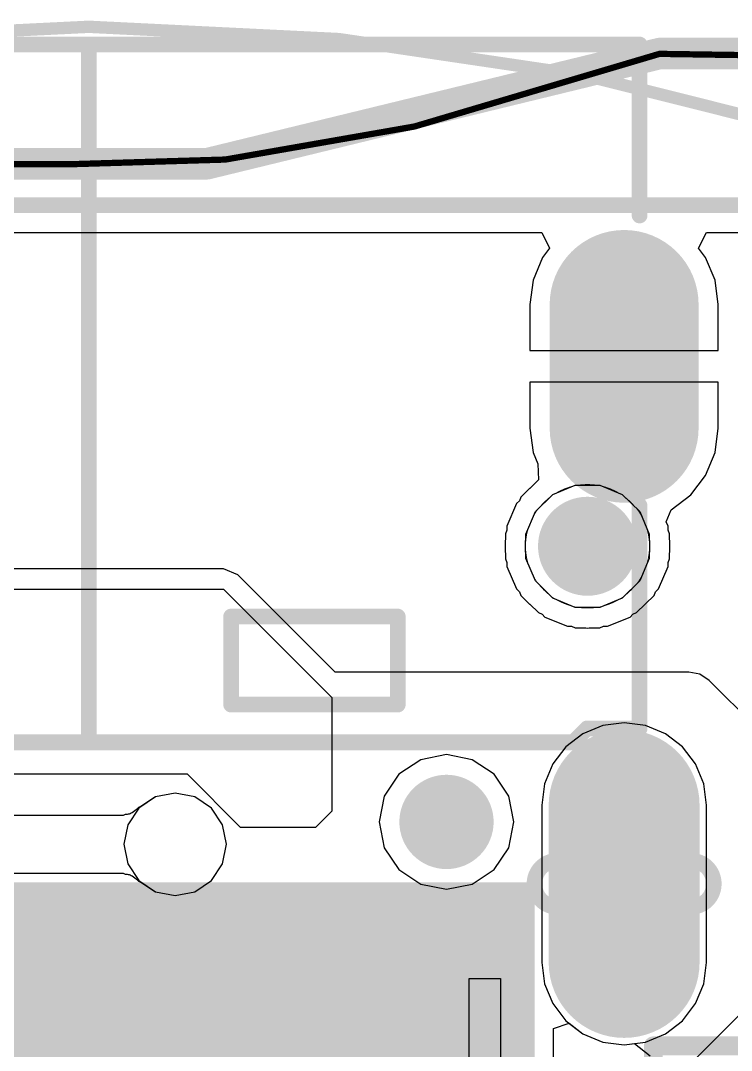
# Model space of a CAD drawing. Header units: millimetres. Extents: x 50 to 153, y 18 to 71.
# Drawn here: x 131.39 to 137.13, y 62.54 to 70.86 of the extents above; entities that cross this region are included whole.
import ezdxf

# ---------------------------------------------------------------- set-up
doc = ezdxf.new("R2010")
doc.units = ezdxf.units.MM
for name, color, linetype in [('BottomLayer', 5, 'Continuous'), ('BottomOverlay', 54, 'Continuous'), ('BottomSolder', 6, 'Continuous'), ('ConnectLayer', 7, 'Continuous'), ('KeepOutLayer', 6, 'Continuous'), ('Mechanical15', 56, 'Continuous'), ('Mechanical4', 56, 'Continuous'), ('Mechanical5', 56, 'Continuous'), ('Mechanical6', 56, 'Continuous'), ('MidLayer1', 16, 'Continuous'), ('MidLayer2', 76, 'Continuous'), ('MultiLayer', 9, 'Continuous'), ('PadHoleLayer', 156, 'Continuous'), ('TopLayer', 1, 'Continuous'), ('TopOverlay', 2, 'Continuous'), ('TopPaste', 8, 'Continuous'), ('TopSolder', 216, 'Continuous')]:
    doc.layers.add(name, color=color, linetype=linetype)

# ---------------------------------------------------------------- blocks, each defined once
blk = doc.blocks.new('R0201_22')
at = {"layer": 'Mechanical15', "const_width": 0.00254}
blk.add_lwpolyline([(0.4229, -0.1016), (0.3721, -0.1524)], dxfattribs=at)
at = {"layer": 'Mechanical15', "const_width": 0.00127}
for points in [[(0.3714, -0.1524, 1), (0.3727, -0.1524, 1)], [(0.4222, -0.1016, 1), (0.4235, -0.1016, 1)]]:
    blk.add_lwpolyline(points, format="xyb", close=True, dxfattribs=at)
at = {"layer": 'Mechanical4'}
for p, q in [((-0.2821, 0.1501), (0.3179, 0.1501)), ((-0.2821, -0.15), (-0.2821, 0.1501)), ((0.3179, 0.1501), (0.3179, -0.15)), ((0.3179, -0.15), (-0.2821, -0.15))]:
    blk.add_line(p, q, dxfattribs=at)
at = {"layer": 'Mechanical5'}
for p, q in [((-0.1321, 0.1501), (-0.2821, 0.1501)), ((-0.2821, 0.1501), (-0.2821, -0.15)), ((-0.1321, -0.15), (-0.1321, 0.1501)), ((0.1679, 0.1501), (0.3179, 0.1501)), ((0.1679, -0.15), (0.1679, 0.1501)), ((0.3179, 0.1501), (0.3179, -0.15)), ((-0.2821, -0.15), (-0.1321, -0.15)), ((0.3179, -0.15), (0.1679, -0.15))]:
    blk.add_line(p, q, dxfattribs=at)
at = {"layer": 'TopLayer'}
for points in [[(-0.3752, -0.162), (-0.0721, -0.162), (-0.3752, 0.162), (-0.0721, 0.162)], [(0.1079, -0.162), (0.411, -0.162), (0.1079, 0.162), (0.411, 0.162)]]:
    blk.add_solid(points, dxfattribs=at)
at = {"layer": 'TopOverlay', "const_width": 0.1524}
for points in [[(-0.6038, 0.3906), (-0.1483, 0.3906)], [(-0.6038, 0.3906), (-0.6038, -0.3906)], [(0.1841, 0.3906), (0.6396, 0.3906)], [(0.6396, 0.3906), (0.6396, -0.3906)], [(-0.6038, -0.3906), (-0.1483, -0.3906)], [(0.1841, -0.3906), (0.6396, -0.3906)]]:
    blk.add_lwpolyline(points, dxfattribs=at)
at = {"layer": 'TopOverlay', "const_width": 0.0762}
for points in [[(-0.6419, 0.3906, 1), (-0.5657, 0.3906, 1)], [(-0.6419, 0.3906, 1), (-0.5657, 0.3906, 1)], [(-0.1864, 0.3906, 1), (-0.1102, 0.3906, 1)], [(0.146, 0.3906, 1), (0.2222, 0.3906, 1)], [(0.6015, 0.3906, 1), (0.6777, 0.3906, 1)], [(0.6015, 0.3906, 1), (0.6777, 0.3906, 1)], [(-0.6419, -0.3906, 1), (-0.5657, -0.3906, 1)], [(-0.6419, -0.3906, 1), (-0.5657, -0.3906, 1)], [(-0.1864, -0.3906, 1), (-0.1102, -0.3906, 1)], [(0.146, -0.3906, 1), (0.2222, -0.3906, 1)], [(0.6015, -0.3906, 1), (0.6777, -0.3906, 1)], [(0.6015, -0.3906, 1), (0.6777, -0.3906, 1)]]:
    blk.add_lwpolyline(points, format="xyb", close=True, dxfattribs=at)
at = {"layer": 'TopPaste'}
for p, q in [((-0.3752, 0.138), (-0.3512, 0.162)), ((-0.3752, -0.138), (-0.3752, 0.138)), ((-0.3512, 0.162), (-0.0871, 0.162)), ((-0.0871, 0.162), (-0.0631, 0.138)), ((-0.0631, 0.138), (-0.0631, -0.138)), ((0.1229, 0.162), (0.0989, 0.138)), ((0.0989, 0.138), (0.0989, -0.138)), ((0.3871, 0.162), (0.1229, 0.162)), ((0.411, 0.138), (0.3871, 0.162)), ((0.411, -0.138), (0.411, 0.138)), ((-0.3512, -0.162), (-0.3752, -0.138)), ((-0.0871, -0.162), (-0.3512, -0.162)), ((-0.0631, -0.138), (-0.0871, -0.162)), ((0.0989, -0.138), (0.1229, -0.162)), ((0.1229, -0.162), (0.3871, -0.162)), ((0.3871, -0.162), (0.411, -0.138))]:
    blk.add_line(p, q, dxfattribs=at)
for points in [[(-0.3752, -0.162), (-0.0721, -0.162), (-0.3752, 0.162), (-0.0721, 0.162)], [(0.1079, -0.162), (0.411, -0.162), (0.1079, 0.162), (0.411, 0.162)]]:
    blk.add_solid(points, dxfattribs=at)
at = {"layer": 'TopSolder'}
for points in [[(-0.4768, -0.2636), (0.0295, -0.2636), (-0.4768, 0.2636), (0.0295, 0.2636)], [(0.0063, -0.2636), (0.5126, -0.2636), (0.0063, 0.2636), (0.5126, 0.2636)]]:
    blk.add_solid(points, dxfattribs=at)
blk = doc.blocks.new('USB_TYPE_C_16PIN_A_95')
at = {"layer": 'BottomLayer'}
for points, const_width in [([(-1.2726, 4.3598), (-2.2726, 4.3598)], 1), ([(3.0424, 4.3598), (1.7724, 4.3598)], 1.016)]:
    blk.add_lwpolyline(points, dxfattribs=dict(at, const_width=const_width))
for points, const_width in [([(-2.5226, 4.3598, 1), (-2.0226, 4.3598, 1)], 0.5), ([(-1.5226, 4.3598, 1), (-1.0226, 4.3598, 1)], 0.5), ([(1.5184, 4.3598, 1), (2.0264, 4.3598, 1)], 0.508), ([(2.7884, 4.3598, 1), (3.2964, 4.3598, 1)], 0.508)]:
    blk.add_lwpolyline(points, format="xyb", close=True, dxfattribs=dict(at, const_width=const_width))
at = {"layer": 'BottomSolder'}
for points, const_width in [([(-1.2726, 4.3598), (-2.2726, 4.3598)], 1.2032), ([(3.0424, 4.3598), (1.7724, 4.3598)], 1.2192)]:
    blk.add_lwpolyline(points, dxfattribs=dict(at, const_width=const_width))
for points, const_width in [([(-2.5734, 4.3598, 1), (-1.9718, 4.3598, 1)], 0.6016), ([(-1.5734, 4.3598, 1), (-0.9718, 4.3598, 1)], 0.6016), ([(1.4676, 4.3598, 1), (2.0772, 4.3598, 1)], 0.6096), ([(2.7376, 4.3598, 1), (3.3472, 4.3598, 1)], 0.6096), ([(1.8566, 2.9247, 1), (1.9582, 2.9247, 1)], 0.1016)]:
    blk.add_lwpolyline(points, format="xyb", close=True, dxfattribs=dict(at, const_width=const_width))
at = {"layer": 'MidLayer1'}
for points, const_width in [([(-1.2726, 4.3598), (-2.2726, 4.3598)], 1), ([(3.0424, 4.3598), (1.7724, 4.3598)], 1.016)]:
    blk.add_lwpolyline(points, dxfattribs=dict(at, const_width=const_width))
for points, const_width in [([(-2.5226, 4.3598, 1), (-2.0226, 4.3598, 1)], 0.5), ([(-1.5226, 4.3598, 1), (-1.0226, 4.3598, 1)], 0.5), ([(1.5184, 4.3598, 1), (2.0264, 4.3598, 1)], 0.508), ([(2.7884, 4.3598, 1), (3.2964, 4.3598, 1)], 0.508)]:
    blk.add_lwpolyline(points, format="xyb", close=True, dxfattribs=dict(at, const_width=const_width))
at = {"layer": 'MidLayer2'}
for points, const_width in [([(-1.2726, 4.3598), (-2.2726, 4.3598)], 1), ([(3.0424, 4.3598), (1.7724, 4.3598)], 1.016)]:
    blk.add_lwpolyline(points, dxfattribs=dict(at, const_width=const_width))
for points, const_width in [([(-2.5226, 4.3598, 1), (-2.0226, 4.3598, 1)], 0.5), ([(-1.5226, 4.3598, 1), (-1.0226, 4.3598, 1)], 0.5), ([(1.5184, 4.3598, 1), (2.0264, 4.3598, 1)], 0.508), ([(2.7884, 4.3598, 1), (3.2964, 4.3598, 1)], 0.508)]:
    blk.add_lwpolyline(points, format="xyb", close=True, dxfattribs=dict(at, const_width=const_width))
at = {"layer": 'MultiLayer'}
for points, const_width in [([(-1.2726, 4.3598), (-2.2726, 4.3598)], 1), ([(3.0424, 4.3598), (1.7724, 4.3598)], 1.016)]:
    blk.add_lwpolyline(points, dxfattribs=dict(at, const_width=const_width))
for points, const_width in [([(-2.5226, 4.3598, 1), (-2.0226, 4.3598, 1)], 0.5), ([(-1.5226, 4.3598, 1), (-1.0226, 4.3598, 1)], 0.5), ([(1.5184, 4.3598, 1), (2.0264, 4.3598, 1)], 0.508), ([(2.7884, 4.3598, 1), (3.2964, 4.3598, 1)], 0.508)]:
    blk.add_lwpolyline(points, format="xyb", close=True, dxfattribs=dict(at, const_width=const_width))
at = {"layer": 'PadHoleLayer'}
for points, const_width in [([(2.5949, 4.8973), (2.5949, 3.8223, -1), (2.2199, 3.8223), (2.2199, 4.8973, -1)], 0.125), ([(-1.5851, 4.6973), (-1.5851, 4.0223, -1), (-1.9601, 4.0223), (-1.9601, 4.6973, -1)], 0.125), ([(1.7169, 2.9247, 1), (2.0979, 2.9247, 1)], 0.381)]:
    blk.add_lwpolyline(points, format="xyb", close=True, dxfattribs=dict(at, const_width=const_width))
at = {"layer": 'TopLayer'}
for points, const_width in [([(-1.2726, 4.3598), (-2.2726, 4.3598)], 1), ([(3.0424, 4.3598), (1.7724, 4.3598)], 1.016)]:
    blk.add_lwpolyline(points, dxfattribs=dict(at, const_width=const_width))
for points, const_width in [([(-2.5226, 4.3598, 1), (-2.0226, 4.3598, 1)], 0.5), ([(-1.5226, 4.3598, 1), (-1.0226, 4.3598, 1)], 0.5), ([(1.5184, 4.3598, 1), (2.0264, 4.3598, 1)], 0.508), ([(2.7884, 4.3598, 1), (3.2964, 4.3598, 1)], 0.508)]:
    blk.add_lwpolyline(points, format="xyb", close=True, dxfattribs=dict(at, const_width=const_width))
for points in [[(3.8474, 2.9347), (3.8474, 3.5347), (2.4974, 2.9347), (2.4974, 3.5347)], [(3.8474, 2.1347), (3.8474, 2.7347), (2.4974, 2.1347), (2.4974, 2.7347)], [(2.4974, 1.9348), (2.4974, 1.6348), (3.8474, 1.9348), (3.8474, 1.6348)], [(2.4974, 1.4347), (2.4974, 1.1347), (3.8474, 1.4347), (3.8474, 1.1347)], [(2.4974, 0.9348), (2.4974, 0.6348), (3.8474, 0.9348), (3.8474, 0.6348)], [(3.8474, 0.1347), (3.8474, 0.4347), (2.4974, 0.1347), (2.4974, 0.4347)], [(3.8474, -0.3652), (3.8474, -0.0652), (2.4974, -0.3652), (2.4974, -0.0652)]]:
    blk.add_solid(points, dxfattribs=at)
at = {"layer": 'TopOverlay', "const_width": 0.127}
for points in [[(-4.3725, -4.4403), (-4.3725, 4.4848)], [(-2.9913, 4.4848), (-4.3725, 4.4848)], [(1.1525, 4.4848), (-0.6476, 4.4848)], [(1.1525, 4.0597), (1.1525, 4.4848)], [(1.2644, 3.9478), (1.1525, 4.0597)], [(1.2644, -3.8283), (1.2644, 3.9478)], [(0.9342, 2.531), (0.2484, 2.531)], [(0.2484, 1.1848), (0.2484, 2.531)], [(0.9596, 2.531), (0.8834, 2.531)], [(0.9596, 1.1848), (0.9596, 2.531)], [(0.9596, 1.1848), (0.2484, 1.1848)], [(1.2604, 0.0347), (-4.3725, 0.0347)]]:
    blk.add_lwpolyline(points, dxfattribs=at)
at = {"layer": 'TopOverlay', "const_width": 0.0635}
for points in [[(-4.4043, 4.4848, 1), (-4.3408, 4.4848, 1)], [(-4.4043, 4.4848, 1), (-4.3408, 4.4848, 1)], [(-3.023, 4.4848, 1), (-2.9595, 4.4848, 1)], [(-0.6793, 4.4848, 1), (-0.6158, 4.4848, 1)], [(1.1207, 4.4848, 1), (1.1842, 4.4848, 1)], [(1.1207, 4.4848, 1), (1.1842, 4.4848, 1)], [(1.1207, 4.0597, 1), (1.1842, 4.0597, 1)], [(1.1207, 4.0597, 1), (1.1842, 4.0597, 1)], [(1.2327, 3.9478, 1), (1.2962, 3.9478, 1)], [(1.2327, 3.9478, 1), (1.2962, 3.9478, 1)], [(0.2167, 2.531, 1), (0.2802, 2.531, 1)], [(0.2167, 2.531, 1), (0.2802, 2.531, 1)], [(0.8517, 2.531, 1), (0.9152, 2.531, 1)], [(0.9025, 2.531, 1), (0.966, 2.531, 1)], [(0.9279, 2.531, 1), (0.9914, 2.531, 1)], [(0.9279, 2.531, 1), (0.9914, 2.531, 1)], [(0.2167, 1.1848, 1), (0.2802, 1.1848, 1)], [(0.2167, 1.1848, 1), (0.2802, 1.1848, 1)], [(0.9279, 1.1848, 1), (0.9914, 1.1848, 1)], [(0.9279, 1.1848, 1), (0.9914, 1.1848, 1)], [(-4.4043, 0.0347, 1), (-4.3408, 0.0347, 1)], [(1.2286, 0.0347, 1), (1.2921, 0.0347, 1)]]:
    blk.add_lwpolyline(points, format="xyb", close=True, dxfattribs=at)
at = {"layer": 'TopPaste'}
for points in [[(3.8474, 2.9347), (3.8474, 3.5347), (2.4974, 2.9347), (2.4974, 3.5347)], [(3.8474, 2.1347), (3.8474, 2.7347), (2.4974, 2.1347), (2.4974, 2.7347)], [(2.4974, 1.9348), (2.4974, 1.6348), (3.8474, 1.9348), (3.8474, 1.6348)], [(2.4974, 1.4347), (2.4974, 1.1347), (3.8474, 1.4347), (3.8474, 1.1347)], [(2.4974, 0.9348), (2.4974, 0.6348), (3.8474, 0.9348), (3.8474, 0.6348)], [(3.8474, 0.1347), (3.8474, 0.4347), (2.4974, 0.1347), (2.4974, 0.4347)], [(3.8474, -0.3652), (3.8474, -0.0652), (2.4974, -0.3652), (2.4974, -0.0652)]]:
    blk.add_solid(points, dxfattribs=at)
at = {"layer": 'TopSolder'}
for points, const_width in [([(-1.2726, 4.3598), (-2.2726, 4.3598)], 1.2032), ([(3.0424, 4.3598), (1.7724, 4.3598)], 1.2192)]:
    blk.add_lwpolyline(points, dxfattribs=dict(at, const_width=const_width))
for points, const_width in [([(-2.5734, 4.3598, 1), (-1.9718, 4.3598, 1)], 0.6016), ([(-1.5734, 4.3598, 1), (-0.9718, 4.3598, 1)], 0.6016), ([(1.4676, 4.3598, 1), (2.0772, 4.3598, 1)], 0.6096), ([(2.7376, 4.3598, 1), (3.3472, 4.3598, 1)], 0.6096), ([(1.8566, 2.9247, 1), (1.9582, 2.9247, 1)], 0.1016)]:
    blk.add_lwpolyline(points, format="xyb", close=True, dxfattribs=dict(at, const_width=const_width))
for points in [[(3.949, 2.8331), (3.949, 3.6363), (2.3958, 2.8331), (2.3958, 3.6363)], [(3.949, 2.0331), (3.949, 2.8363), (2.3958, 2.0331), (2.3958, 2.8363)], [(2.3958, 2.0364), (2.3958, 1.5332), (3.949, 2.0364), (3.949, 1.5332)], [(2.3958, 1.5363), (2.3958, 1.0331), (3.949, 1.5363), (3.949, 1.0331)], [(2.3958, 1.0364), (2.3958, 0.5332), (3.949, 1.0364), (3.949, 0.5332)], [(3.949, 0.0331), (3.949, 0.5363), (2.3958, 0.0331), (2.3958, 0.5363)], [(3.949, -0.4668), (3.949, 0.0364), (2.3958, -0.4668), (2.3958, 0.0364)], [(3.949, -0.9669), (3.949, -0.4637), (2.3958, -0.9669), (2.3958, -0.4637)]]:
    blk.add_solid(points, dxfattribs=at)
blk = doc.blocks.new('TF_SMD_TF_02_B_131')
at = {"layer": 'BottomOverlay', "const_width": 0.254}
for points in [[(-0.3277, 6.8346), (3.3325, 7.7261)], [(3.3325, 7.7261), (7.084, 7.7261)], [(-7.7013, 6.8346), (-0.3277, 6.8346)]]:
    blk.add_lwpolyline(points, dxfattribs=at)
at = {"layer": 'BottomOverlay', "const_width": 0.127}
for points in [[(3.269, 7.7261, 1), (3.396, 7.7261, 1)], [(3.269, 7.7261, 1), (3.396, 7.7261, 1)], [(-0.3912, 6.8346, 1), (-0.2642, 6.8346, 1)], [(-0.3912, 6.8346, 1), (-0.2642, 6.8346, 1)]]:
    blk.add_lwpolyline(points, format="xyb", close=True, dxfattribs=at)
at = {"layer": 'KeepOutLayer'}
for points, const_width in [([(3.2475, 3.7452, 1), (2.2475, 3.7452, 1)], 0.00508), ([(2.2462, 3.7452, 1), (2.2488, 3.7452, 1)], 0.00254), ([(3.2462, 3.7452, 1), (3.2488, 3.7452, 1)], 0.00254)]:
    blk.add_lwpolyline(points, format="xyb", close=True, dxfattribs=dict(at, const_width=const_width))
at = {"layer": 'Mechanical15', "const_width": 0.0508}
for points in [[(1.3494, 7.136), (3.3291, 7.7228)], [(3.3291, 7.7228), (7.0776, 7.6669)], [(-0.1788, 6.869), (1.3494, 7.136)], [(-7.6824, 6.8332), (-1.3802, 6.8327)], [(-1.3802, 6.8327), (-0.1788, 6.869)]]:
    blk.add_lwpolyline(points, dxfattribs=at)
at = {"layer": 'Mechanical15', "const_width": 0.0254}
for points in [[(3.3164, 7.7228, 1), (3.3418, 7.7228, 1)], [(3.3164, 7.7228, 1), (3.3418, 7.7228, 1)], [(1.3367, 7.136, 1), (1.3621, 7.136, 1)], [(1.3367, 7.136, 1), (1.3621, 7.136, 1)], [(-1.3929, 6.8327, 1), (-1.3675, 6.8327, 1)], [(-1.3929, 6.8327, 1), (-1.3675, 6.8327, 1)], [(-0.1915, 6.869, 1), (-0.1661, 6.869, 1)], [(-0.1915, 6.869, 1), (-0.1661, 6.869, 1)]]:
    blk.add_lwpolyline(points, format="xyb", close=True, dxfattribs=at)
at = {"layer": 'Mechanical6'}
for points, const_width in [([(2.9474, 3.7452, 1), (2.5476, 3.7452, 1)], 0.4), ([(2.4476, 3.7452, 1), (2.6476, 3.7452, 1)], 0.2), ([(2.8474, 3.7452, 1), (3.0474, 3.7452, 1)], 0.2)]:
    blk.add_lwpolyline(points, format="xyb", close=True, dxfattribs=dict(at, const_width=const_width))
at = {"layer": 'MultiLayer'}
for p, q in [((2.326, 4.0254), (2.4664, 4.1641)), ((2.326, 4.0254), (2.4664, 4.1641)), ((2.4664, 4.1641), (2.6489, 4.239)), ((2.4664, 4.1641), (2.6489, 4.239)), ((2.6489, 4.239), (2.8462, 4.239)), ((2.6489, 4.239), (2.8462, 4.239)), ((2.8462, 4.239), (3.0287, 4.1641)), ((2.8462, 4.239), (3.0287, 4.1641)), ((3.0287, 4.1641), (3.1691, 4.0254)), ((3.0287, 4.1641), (3.1691, 4.0254)), ((2.2488, 3.8438), (2.326, 4.0254)), ((2.2488, 3.8438), (2.326, 4.0254)), ((3.1691, 4.0254), (3.2463, 3.8438)), ((3.1691, 4.0254), (3.2463, 3.8438)), ((2.2476, 3.7452), (2.2488, 3.8438)), ((2.2476, 3.7452), (2.2488, 3.8438)), ((3.2463, 3.8438), (3.2475, 3.7452)), ((3.2463, 3.8438), (3.2475, 3.7452)), ((2.2488, 3.6465), (2.2476, 3.7452)), ((2.2488, 3.6465), (2.2476, 3.7452)), ((3.2475, 3.7452), (3.2463, 3.6465)), ((3.2475, 3.7452), (3.2463, 3.6465)), ((3.2475, 3.7452), (3.2475, 3.7452)), ((3.2475, 3.7452), (3.2475, 3.7452)), ((2.326, 3.465), (2.2488, 3.6465)), ((2.326, 3.465), (2.2488, 3.6465)), ((3.2463, 3.6465), (3.1691, 3.465)), ((3.2463, 3.6465), (3.1691, 3.465)), ((2.4664, 3.3263), (2.326, 3.465)), ((2.4664, 3.3263), (2.326, 3.465)), ((3.1691, 3.465), (3.0287, 3.3263)), ((3.1691, 3.465), (3.0287, 3.3263)), ((2.6489, 3.2514), (2.4664, 3.3263)), ((2.6489, 3.2514), (2.4664, 3.3263)), ((2.8462, 3.2514), (2.6489, 3.2514)), ((2.8462, 3.2514), (2.6489, 3.2514)), ((3.0287, 3.3263), (2.8462, 3.2514)), ((3.0287, 3.3263), (2.8462, 3.2514))]:
    blk.add_line(p, q, dxfattribs=at)

msp = doc.modelspace()

# ---------------------------------------------------------------- linework, layer by layer
at = {"layer": 'ConnectLayer'}
for p, q in [((128.1337, 69.1473), (135.5964, 69.1473)), ((128.1337, 69.1473), (135.5964, 69.1473)), ((128.1337, 69.1473), (135.5964, 69.1473)), ((128.1337, 69.1473), (135.5964, 69.1473)), ((135.5964, 69.1473), (135.659, 69.0203)), ((135.5964, 69.1473), (135.659, 69.0203)), ((135.5964, 69.1473), (135.659, 69.0203)), ((135.5964, 69.1473), (135.659, 69.0203)), ((136.8628, 69.0203), (136.9254, 69.1473)), ((136.8628, 69.0203), (136.9254, 69.1473)), ((136.8628, 69.0203), (136.9254, 69.1473)), ((136.8628, 69.0203), (136.9254, 69.1473)), ((136.9254, 69.1473), (138.279, 69.1473)), ((136.9254, 69.1473), (138.279, 69.1473)), ((136.9254, 69.1473), (138.279, 69.1473)), ((136.9254, 69.1473), (138.279, 69.1473)), ((135.659, 69.0203), (135.6023, 68.9463)), ((135.659, 69.0203), (135.6023, 68.9463)), ((135.659, 69.0203), (135.6023, 68.9463)), ((135.659, 69.0203), (135.6023, 68.9463)), ((136.9195, 68.9463), (136.8628, 69.0203)), ((136.9195, 68.9463), (136.8628, 69.0203)), ((136.9195, 68.9463), (136.8628, 69.0203)), ((136.9195, 68.9463), (136.8628, 69.0203)), ((135.6023, 68.9463), (135.5263, 68.7629)), ((135.6023, 68.9463), (135.5263, 68.7629)), ((135.6023, 68.9463), (135.5263, 68.7629)), ((135.6023, 68.9463), (135.5263, 68.7629)), ((136.9955, 68.7629), (136.9195, 68.9463)), ((136.9955, 68.7629), (136.9195, 68.9463)), ((136.9955, 68.7629), (136.9195, 68.9463)), ((136.9955, 68.7629), (136.9195, 68.9463)), ((135.5263, 68.7629), (135.5004, 68.5661)), ((135.5263, 68.7629), (135.5004, 68.5661)), ((135.5263, 68.7629), (135.5004, 68.5661)), ((135.5263, 68.7629), (135.5004, 68.5661)), ((137.0214, 68.5661), (136.9955, 68.7629)), ((137.0214, 68.5661), (136.9955, 68.7629)), ((137.0214, 68.5661), (136.9955, 68.7629)), ((137.0214, 68.5661), (136.9955, 68.7629)), ((135.5004, 68.5661), (135.5004, 68.1931)), ((135.5004, 68.5661), (135.5004, 68.1931)), ((135.5004, 68.5661), (135.5004, 68.1931)), ((135.5004, 68.5661), (135.5004, 68.1931)), ((137.0214, 68.1931), (137.0214, 68.5661)), ((137.0214, 68.1931), (137.0214, 68.5661)), ((137.0214, 68.1931), (137.0214, 68.5661)), ((137.0214, 68.1931), (137.0214, 68.5661)), ((135.5004, 68.1931), (136.2609, 68.1931)), ((135.5004, 68.1931), (136.2609, 68.1931)), ((135.5004, 68.1931), (136.2609, 68.1931)), ((135.5004, 68.1931), (136.2609, 68.1931)), ((136.2609, 68.1931), (137.0214, 68.1931)), ((136.2609, 68.1931), (137.0214, 68.1931)), ((136.2609, 68.1931), (137.0214, 68.1931)), ((136.2609, 68.1931), (137.0214, 68.1931)), ((136.2609, 67.9391), (135.5004, 67.9391)), ((135.5004, 67.9391), (135.5004, 67.566)), ((136.2609, 67.9391), (135.5004, 67.9391)), ((135.5004, 67.9391), (135.5004, 67.566)), ((136.2609, 67.9391), (135.5004, 67.9391)), ((135.5004, 67.9391), (135.5004, 67.566)), ((136.2609, 67.9391), (135.5004, 67.9391)), ((135.5004, 67.9391), (135.5004, 67.566)), ((137.0214, 67.9391), (136.2609, 67.9391)), ((137.0214, 67.9391), (136.2609, 67.9391)), ((137.0214, 67.9391), (136.2609, 67.9391)), ((137.0214, 67.9391), (136.2609, 67.9391)), ((137.0214, 67.566), (137.0214, 67.9391)), ((137.0214, 67.566), (137.0214, 67.9391)), ((137.0214, 67.566), (137.0214, 67.9391)), ((137.0214, 67.566), (137.0214, 67.9391)), ((135.5004, 67.566), (135.5263, 67.3692)), ((135.5004, 67.566), (135.5263, 67.3692)), ((135.5004, 67.566), (135.5263, 67.3692)), ((135.5004, 67.566), (135.5263, 67.3692)), ((136.9955, 67.3692), (137.0214, 67.566)), ((136.9955, 67.3692), (137.0214, 67.566)), ((136.9955, 67.3692), (137.0214, 67.566)), ((136.9955, 67.3692), (137.0214, 67.566)), ((135.5263, 67.3692), (135.5637, 67.279)), ((135.5263, 67.3692), (135.5637, 67.279)), ((135.5263, 67.3692), (135.5637, 67.279)), ((135.5263, 67.3692), (135.5637, 67.279)), ((136.9195, 67.1858), (136.9955, 67.3692)), ((136.9195, 67.1858), (136.9955, 67.3692)), ((136.9195, 67.1858), (136.9955, 67.3692)), ((136.9195, 67.1858), (136.9955, 67.3692)), ((135.5637, 67.279), (135.5679, 67.1491)), ((135.5637, 67.279), (135.5679, 67.1491)), ((135.5637, 67.279), (135.5679, 67.1491)), ((135.5637, 67.279), (135.5679, 67.1491)), ((135.5679, 67.1491), (135.4981, 67.0802)), ((135.5679, 67.1491), (135.4981, 67.0802)), ((135.5679, 67.1491), (135.4981, 67.0802)), ((135.5679, 67.1491), (135.4981, 67.0802)), ((136.7987, 67.0283), (136.9195, 67.1858)), ((136.7987, 67.0283), (136.9195, 67.1858)), ((136.7987, 67.0283), (136.9195, 67.1858)), ((136.7987, 67.0283), (136.9195, 67.1858)), ((135.4977, 67.0798), (135.4275, 67.0105)), ((135.4977, 67.0798), (135.4275, 67.0105)), ((135.4977, 67.0798), (135.4275, 67.0105)), ((135.4977, 67.0798), (135.4275, 67.0105)), ((135.4978, 67.08), (135.4977, 67.0798)), ((135.4978, 67.08), (135.4977, 67.0798)), ((135.4978, 67.08), (135.4977, 67.0798)), ((135.4978, 67.08), (135.4977, 67.0798)), ((135.4981, 67.0802), (135.4978, 67.08)), ((135.4981, 67.0802), (135.4978, 67.08)), ((135.4981, 67.0802), (135.4978, 67.08)), ((135.4981, 67.0802), (135.4978, 67.08)), ((135.4149, 66.9805), (135.3916, 66.9577)), ((135.4149, 66.9805), (135.3916, 66.9577)), ((135.4149, 66.9805), (135.3916, 66.9577)), ((135.4149, 66.9805), (135.3916, 66.9577)), ((135.4275, 67.0105), (135.4149, 66.9805)), ((135.4275, 67.0105), (135.4149, 66.9805)), ((135.4275, 67.0105), (135.4149, 66.9805)), ((135.4275, 67.0105), (135.4149, 66.9805)), ((136.6412, 66.9074), (136.7987, 67.0283)), ((136.6412, 66.9074), (136.7987, 67.0283)), ((136.6412, 66.9074), (136.7987, 67.0283)), ((136.6412, 66.9074), (136.7987, 67.0283)), ((135.3916, 66.9577), (135.3144, 66.7761)), ((135.3916, 66.9577), (135.3144, 66.7761)), ((135.3916, 66.9577), (135.3144, 66.7761)), ((135.3916, 66.9577), (135.3144, 66.7761)), ((136.6012, 66.8098), (136.6412, 66.9074)), ((136.6012, 66.8098), (136.6412, 66.9074)), ((136.6012, 66.8098), (136.6412, 66.9074)), ((136.6012, 66.8098), (136.6412, 66.9074)), ((136.6155, 66.7761), (136.6012, 66.8098)), ((136.6155, 66.7761), (136.6012, 66.8098)), ((136.6155, 66.7761), (136.6012, 66.8098)), ((136.6155, 66.7761), (136.6012, 66.8098)), ((135.3141, 66.7435), (135.3013, 66.7136)), ((135.3141, 66.7435), (135.3013, 66.7136)), ((135.3141, 66.7435), (135.3013, 66.7136)), ((135.3141, 66.7435), (135.3013, 66.7136)), ((135.3144, 66.7761), (135.3141, 66.7435)), ((135.3144, 66.7761), (135.3141, 66.7435)), ((135.3144, 66.7761), (135.3141, 66.7435)), ((135.3144, 66.7761), (135.3141, 66.7435)), ((136.6158, 66.7435), (136.6155, 66.7761)), ((136.6158, 66.7435), (136.6155, 66.7761)), ((136.6158, 66.7435), (136.6155, 66.7761)), ((136.6158, 66.7435), (136.6155, 66.7761)), ((136.6287, 66.7136), (136.6158, 66.7435)), ((136.6287, 66.7136), (136.6158, 66.7435)), ((136.6287, 66.7136), (136.6158, 66.7435)), ((136.6287, 66.7136), (136.6158, 66.7435)), ((135.3013, 66.7136), (135.3001, 66.6149)), ((135.3013, 66.7136), (135.3001, 66.6149)), ((135.3013, 66.7136), (135.3001, 66.6149)), ((135.3013, 66.7136), (135.3001, 66.6149)), ((136.6299, 66.6149), (136.6287, 66.7136)), ((136.6299, 66.6149), (136.6287, 66.7136)), ((136.6299, 66.6149), (136.6287, 66.7136)), ((136.6299, 66.6149), (136.6287, 66.7136)), ((135.3001, 66.6149), (135.3009, 66.6129)), ((135.3001, 66.6149), (135.3009, 66.6129)), ((135.3001, 66.6149), (135.3009, 66.6129)), ((135.3001, 66.6149), (135.3009, 66.6129)), ((135.3009, 66.6129), (135.3001, 66.6109)), ((135.3009, 66.6129), (135.3001, 66.6109)), ((135.3009, 66.6129), (135.3001, 66.6109)), ((135.3009, 66.6129), (135.3001, 66.6109)), ((135.3001, 66.6109), (135.3013, 66.5122)), ((135.3001, 66.6109), (135.3013, 66.5122)), ((135.3001, 66.6109), (135.3013, 66.5122)), ((135.3001, 66.6109), (135.3013, 66.5122)), ((136.6287, 66.5122), (136.6299, 66.6109)), ((136.6287, 66.5122), (136.6299, 66.6109)), ((136.6287, 66.5122), (136.6299, 66.6109)), ((136.6287, 66.5122), (136.6299, 66.6109)), ((136.6295, 66.6139), (136.6299, 66.6149)), ((136.6295, 66.6139), (136.6299, 66.6149)), ((136.6295, 66.6139), (136.6299, 66.6149)), ((136.6295, 66.6139), (136.6299, 66.6149)), ((136.6299, 66.6129), (136.6295, 66.6139)), ((136.6299, 66.6129), (136.6295, 66.6139)), ((136.6299, 66.6129), (136.6295, 66.6139)), ((136.6299, 66.6129), (136.6295, 66.6139)), ((136.6295, 66.6119), (136.6299, 66.6129)), ((136.6295, 66.6119), (136.6299, 66.6129)), ((136.6295, 66.6119), (136.6299, 66.6129)), ((136.6295, 66.6119), (136.6299, 66.6129)), ((136.6299, 66.6109), (136.6295, 66.6119)), ((136.6299, 66.6109), (136.6295, 66.6119)), ((136.6299, 66.6109), (136.6295, 66.6119)), ((136.6299, 66.6109), (136.6295, 66.6119)), ((135.3013, 66.5122), (135.3141, 66.4823)), ((135.3013, 66.5122), (135.3141, 66.4823)), ((135.3013, 66.5122), (135.3141, 66.4823)), ((135.3013, 66.5122), (135.3141, 66.4823)), ((135.3141, 66.4823), (135.3144, 66.4497)), ((135.3141, 66.4823), (135.3144, 66.4497)), ((135.3141, 66.4823), (135.3144, 66.4497)), ((135.3141, 66.4823), (135.3144, 66.4497)), ((136.6155, 66.4497), (136.6158, 66.4823)), ((136.6155, 66.4497), (136.6158, 66.4823)), ((136.6155, 66.4497), (136.6158, 66.4823)), ((136.6155, 66.4497), (136.6158, 66.4823)), ((136.6158, 66.4823), (136.6287, 66.5122)), ((136.6158, 66.4823), (136.6287, 66.5122)), ((136.6158, 66.4823), (136.6287, 66.5122)), ((136.6158, 66.4823), (136.6287, 66.5122)), ((133.0244, 66.43), (130.7994, 66.43)), ((133.141, 66.3817), (133.0244, 66.43)), ((135.3144, 66.4497), (135.3916, 66.2681)), ((135.3144, 66.4497), (135.3916, 66.2681)), ((135.3144, 66.4497), (135.3916, 66.2681)), ((135.3144, 66.4497), (135.3916, 66.2681)), ((136.5384, 66.2681), (136.6155, 66.4497)), ((136.5384, 66.2681), (136.6155, 66.4497)), ((136.5384, 66.2681), (136.6155, 66.4497)), ((136.5384, 66.2681), (136.6155, 66.4497)), ((133.9259, 65.5968), (133.141, 66.3817)), ((135.3916, 66.2681), (135.4149, 66.2453)), ((135.3916, 66.2681), (135.4149, 66.2453)), ((135.3916, 66.2681), (135.4149, 66.2453)), ((135.3916, 66.2681), (135.4149, 66.2453)), ((135.4149, 66.2453), (135.4275, 66.2153)), ((135.4149, 66.2453), (135.4275, 66.2153)), ((135.4149, 66.2453), (135.4275, 66.2153)), ((135.4149, 66.2453), (135.4275, 66.2153)), ((136.5025, 66.2153), (136.5151, 66.2453)), ((136.5025, 66.2153), (136.5151, 66.2453)), ((136.5025, 66.2153), (136.5151, 66.2453)), ((136.5025, 66.2153), (136.5151, 66.2453)), ((136.5151, 66.2453), (136.5384, 66.2681)), ((136.5151, 66.2453), (136.5384, 66.2681)), ((136.5151, 66.2453), (136.5384, 66.2681)), ((136.5151, 66.2453), (136.5384, 66.2681)), ((135.4275, 66.2153), (135.4977, 66.146)), ((135.4275, 66.2153), (135.4977, 66.146)), ((135.4275, 66.2153), (135.4977, 66.146)), ((135.4275, 66.2153), (135.4977, 66.146)), ((135.4977, 66.146), (135.4978, 66.1458)), ((135.4977, 66.146), (135.4978, 66.1458)), ((135.4977, 66.146), (135.4978, 66.1458)), ((135.4977, 66.146), (135.4978, 66.1458)), ((135.4978, 66.1458), (135.4981, 66.1456)), ((135.4978, 66.1458), (135.4981, 66.1456)), ((135.4978, 66.1458), (135.4981, 66.1456)), ((135.4978, 66.1458), (135.4981, 66.1456)), ((135.4981, 66.1456), (135.5679, 66.0767)), ((135.4981, 66.1456), (135.5679, 66.0767)), ((135.4981, 66.1456), (135.5679, 66.0767)), ((135.4981, 66.1456), (135.5679, 66.0767)), ((136.3621, 66.0767), (136.5025, 66.2153)), ((136.3621, 66.0767), (136.5025, 66.2153)), ((136.3621, 66.0767), (136.5025, 66.2153)), ((136.3621, 66.0767), (136.5025, 66.2153)), ((135.5679, 66.0767), (135.5981, 66.0644)), ((135.5679, 66.0767), (135.5981, 66.0644)), ((135.5679, 66.0767), (135.5981, 66.0644)), ((135.5679, 66.0767), (135.5981, 66.0644)), ((135.5981, 66.0644), (135.6212, 66.0414)), ((135.5981, 66.0644), (135.6212, 66.0414)), ((135.5981, 66.0644), (135.6212, 66.0414)), ((135.5981, 66.0644), (135.6212, 66.0414)), ((136.3088, 66.0414), (136.3319, 66.0644)), ((136.3088, 66.0414), (136.3319, 66.0644)), ((136.3088, 66.0414), (136.3319, 66.0644)), ((136.3088, 66.0414), (136.3319, 66.0644)), ((136.3319, 66.0644), (136.3621, 66.0767)), ((136.3319, 66.0644), (136.3621, 66.0767)), ((136.3319, 66.0644), (136.3621, 66.0767)), ((136.3319, 66.0644), (136.3621, 66.0767)), ((135.6212, 66.0414), (135.8037, 65.9665)), ((135.6212, 66.0414), (135.8037, 65.9665)), ((135.6212, 66.0414), (135.8037, 65.9665)), ((135.6212, 66.0414), (135.8037, 65.9665)), ((136.1263, 65.9665), (136.3088, 66.0414)), ((136.1263, 65.9665), (136.3088, 66.0414)), ((136.1263, 65.9665), (136.3088, 66.0414)), ((136.1263, 65.9665), (136.3088, 66.0414)), ((135.8037, 65.9665), (135.8362, 65.9666)), ((135.8037, 65.9665), (135.8362, 65.9666)), ((135.8037, 65.9665), (135.8362, 65.9666)), ((135.8037, 65.9665), (135.8362, 65.9666)), ((135.8362, 65.9666), (135.8663, 65.9541)), ((135.8362, 65.9666), (135.8663, 65.9541)), ((135.8362, 65.9666), (135.8663, 65.9541)), ((135.8362, 65.9666), (135.8663, 65.9541)), ((135.8663, 65.9541), (135.9512, 65.9541)), ((135.8663, 65.9541), (135.9512, 65.9541)), ((135.8663, 65.9541), (135.9512, 65.9541)), ((135.8663, 65.9541), (135.9512, 65.9541)), ((135.9512, 65.9541), (135.965, 65.9523)), ((135.9512, 65.9541), (135.965, 65.9523)), ((135.9512, 65.9541), (135.965, 65.9523)), ((135.9512, 65.9541), (135.965, 65.9523)), ((135.965, 65.9523), (135.9787, 65.9541)), ((135.965, 65.9523), (135.9787, 65.9541)), ((135.965, 65.9523), (135.9787, 65.9541)), ((135.965, 65.9523), (135.9787, 65.9541)), ((135.9787, 65.9541), (136.0636, 65.9541)), ((135.9787, 65.9541), (136.0636, 65.9541)), ((135.9787, 65.9541), (136.0636, 65.9541)), ((135.9787, 65.9541), (136.0636, 65.9541)), ((136.0636, 65.9541), (136.0937, 65.9666)), ((136.0636, 65.9541), (136.0937, 65.9666)), ((136.0636, 65.9541), (136.0937, 65.9666)), ((136.0636, 65.9541), (136.0937, 65.9666)), ((136.0937, 65.9666), (136.1263, 65.9665)), ((136.0937, 65.9666), (136.1263, 65.9665)), ((136.0937, 65.9666), (136.1263, 65.9665)), ((136.0937, 65.9666), (136.1263, 65.9665)), ((136.7836, 65.5968), (133.9259, 65.5968)), ((136.8728, 65.5791), (136.7836, 65.5968)), ((136.9484, 65.5285), (136.8728, 65.5791)), ((137.3701, 65.1069), (136.9484, 65.5285)), ((136.0885, 65.1645), (135.9278, 65.0979)), ((136.0885, 65.1645), (135.9278, 65.0979)), ((136.0885, 65.1645), (135.9278, 65.0979)), ((136.2609, 65.1872), (136.0885, 65.1645)), ((136.2609, 65.1872), (136.0885, 65.1645)), ((136.2609, 65.1872), (136.0885, 65.1645)), ((136.4333, 65.1645), (136.2609, 65.1872)), ((136.4333, 65.1645), (136.2609, 65.1872)), ((136.4333, 65.1645), (136.2609, 65.1872)), ((136.5939, 65.0979), (136.4333, 65.1645)), ((136.5939, 65.0979), (136.4333, 65.1645)), ((136.5939, 65.0979), (136.4333, 65.1645)), ((135.9278, 65.0979), (135.7899, 64.9921)), ((135.9278, 65.0979), (135.7899, 64.9921)), ((135.9278, 65.0979), (135.7899, 64.9921)), ((136.7319, 64.9921), (136.5939, 65.0979)), ((136.7319, 64.9921), (136.5939, 65.0979)), ((136.7319, 64.9921), (136.5939, 65.0979)), ((135.7899, 64.9921), (135.684, 64.8541)), ((135.7899, 64.9921), (135.684, 64.8541)), ((135.7899, 64.9921), (135.684, 64.8541)), ((136.8378, 64.8541), (136.7319, 64.9921)), ((136.8378, 64.8541), (136.7319, 64.9921)), ((136.8378, 64.8541), (136.7319, 64.9921)), ((134.6178, 64.8885), (134.4413, 64.7706)), ((134.6178, 64.8885), (134.4413, 64.7706)), ((134.6178, 64.8885), (134.4413, 64.7706)), ((134.8259, 64.9299), (134.6178, 64.8885)), ((134.8259, 64.9299), (134.6178, 64.8885)), ((134.8259, 64.9299), (134.6178, 64.8885)), ((135.034, 64.8885), (134.8259, 64.9299)), ((135.034, 64.8885), (134.8259, 64.9299)), ((135.034, 64.8885), (134.8259, 64.9299)), ((135.2104, 64.7706), (135.034, 64.8885)), ((135.2104, 64.7706), (135.034, 64.8885)), ((135.2104, 64.7706), (135.034, 64.8885)), ((135.684, 64.8541), (135.6175, 64.6935)), ((135.684, 64.8541), (135.6175, 64.6935)), ((135.684, 64.8541), (135.6175, 64.6935)), ((136.9043, 64.6935), (136.8378, 64.8541)), ((136.9043, 64.6935), (136.8378, 64.8541)), ((136.9043, 64.6935), (136.8378, 64.8541)), ((134.4413, 64.7706), (134.3234, 64.5942)), ((134.4413, 64.7706), (134.3234, 64.5942)), ((134.4413, 64.7706), (134.3234, 64.5942)), ((135.3283, 64.5942), (135.2104, 64.7706)), ((135.3283, 64.5942), (135.2104, 64.7706)), ((135.3283, 64.5942), (135.2104, 64.7706)), ((135.6175, 64.6935), (135.5948, 64.5211)), ((135.6175, 64.6935), (135.5948, 64.5211)), ((135.6175, 64.6935), (135.5948, 64.5211)), ((136.927, 64.5211), (136.9043, 64.6935)), ((136.927, 64.5211), (136.9043, 64.6935)), ((136.927, 64.5211), (136.9043, 64.6935)), ((132.4747, 64.5879), (132.3403, 64.4981)), ((132.4747, 64.5879), (132.3403, 64.4981)), ((132.4747, 64.5879), (132.3574, 64.5096)), ((132.6333, 64.6195), (132.4747, 64.5879)), ((132.6333, 64.6195), (132.4747, 64.5879)), ((132.6333, 64.6195), (132.4747, 64.5879)), ((132.7918, 64.5879), (132.6333, 64.6195)), ((132.7918, 64.5879), (132.6333, 64.6195)), ((132.7918, 64.5879), (132.6333, 64.6195)), ((132.9263, 64.4981), (132.7918, 64.5879)), ((132.9263, 64.4981), (132.7918, 64.5879)), ((132.9263, 64.4981), (132.7918, 64.5879)), ((134.3234, 64.5942), (134.282, 64.3861)), ((134.3234, 64.5942), (134.282, 64.3861)), ((134.3234, 64.5942), (134.282, 64.3861)), ((135.3697, 64.3861), (135.3283, 64.5942)), ((135.3697, 64.3861), (135.3283, 64.5942)), ((135.3697, 64.3861), (135.3283, 64.5942)), ((132.3403, 64.4981), (132.2504, 64.3637)), ((132.3403, 64.4981), (132.2504, 64.3637)), ((132.309, 64.4757), (132.2976, 64.4673)), ((132.3211, 64.486), (132.309, 64.4757)), ((132.3375, 64.5018), (132.3211, 64.486)), ((132.3574, 64.5096), (132.3375, 64.5018)), ((133.0161, 64.3637), (132.9263, 64.4981)), ((133.0161, 64.3637), (132.9263, 64.4981)), ((133.0161, 64.3637), (132.9263, 64.4981)), ((135.5948, 64.5211), (135.5948, 63.2511)), ((135.5948, 64.5211), (135.5948, 63.2511)), ((135.5948, 64.5211), (135.5948, 63.2511)), ((136.927, 63.2511), (136.927, 64.5211)), ((136.927, 63.2511), (136.927, 64.5211)), ((136.927, 63.2511), (136.927, 64.5211)), ((132.2142, 64.4382), (130.8549, 64.4382)), ((132.2311, 64.4461), (132.2142, 64.4382)), ((132.2462, 64.4468), (132.2311, 64.4461)), ((132.2537, 64.4478), (132.2462, 64.4468)), ((132.2613, 64.4495), (132.2537, 64.4478)), ((132.2692, 64.4521), (132.2613, 64.4495)), ((132.2778, 64.4558), (132.2692, 64.4521)), ((132.2873, 64.4608), (132.2778, 64.4558)), ((132.2976, 64.4673), (132.2873, 64.4608)), ((132.2504, 64.3637), (132.2189, 64.2051)), ((132.2504, 64.3637), (132.2189, 64.2051)), ((133.0476, 64.2051), (133.0161, 64.3637)), ((133.0476, 64.2051), (133.0161, 64.3637)), ((133.0476, 64.2051), (133.0161, 64.3637)), ((134.282, 64.3861), (134.3234, 64.1779)), ((134.282, 64.3861), (134.3234, 64.1779)), ((134.282, 64.3861), (134.3234, 64.1779)), ((135.3283, 64.1779), (135.3697, 64.3861)), ((135.3283, 64.1779), (135.3697, 64.3861)), ((135.3283, 64.1779), (135.3697, 64.3861)), ((132.2189, 64.2051), (132.2504, 64.0465)), ((132.2189, 64.2051), (132.2504, 64.0465)), ((133.0161, 64.0465), (133.0476, 64.2051)), ((133.0161, 64.0465), (133.0476, 64.2051)), ((133.0161, 64.0465), (133.0476, 64.2051)), ((138.5578, 64.1949), (133.4218, 59.0588)), ((134.3234, 64.1779), (134.4413, 64.0015)), ((134.3234, 64.1779), (134.4413, 64.0015)), ((134.3234, 64.1779), (134.4413, 64.0015)), ((135.2104, 64.0015), (135.3283, 64.1779)), ((135.2104, 64.0015), (135.3283, 64.1779)), ((135.2104, 64.0015), (135.3283, 64.1779)), ((130.9514, 63.972), (132.2142, 63.972)), ((132.2142, 63.972), (132.2311, 63.9641)), ((132.2504, 64.0465), (132.3403, 63.9121)), ((132.2504, 64.0465), (132.3403, 63.9121)), ((132.9263, 63.9121), (133.0161, 64.0465)), ((132.9263, 63.9121), (133.0161, 64.0465)), ((132.9263, 63.9121), (133.0161, 64.0465)), ((134.4413, 64.0015), (134.6178, 63.8836)), ((134.4413, 64.0015), (134.6178, 63.8836)), ((134.4413, 64.0015), (134.6178, 63.8836)), ((135.034, 63.8836), (135.2104, 64.0015)), ((135.034, 63.8836), (135.2104, 64.0015)), ((135.034, 63.8836), (135.2104, 64.0015)), ((132.2311, 63.9641), (132.2462, 63.9634)), ((132.2462, 63.9634), (132.2537, 63.9624)), ((132.2537, 63.9624), (132.2613, 63.9607)), ((132.2613, 63.9607), (132.2692, 63.9581)), ((132.2692, 63.9581), (132.2778, 63.9544)), ((132.2778, 63.9544), (132.2873, 63.9494)), ((132.2873, 63.9494), (132.2976, 63.9429)), ((132.2976, 63.9429), (132.309, 63.9345)), ((132.309, 63.9345), (132.3211, 63.9242)), ((132.3211, 63.9242), (132.3375, 63.9084)), ((132.3375, 63.9084), (132.3574, 63.9006)), ((132.3403, 63.9121), (132.4747, 63.8223)), ((132.3403, 63.9121), (132.4747, 63.8223)), ((132.3574, 63.9006), (132.4747, 63.8223)), ((132.7918, 63.8223), (132.9263, 63.9121)), ((132.7918, 63.8223), (132.9263, 63.9121)), ((132.7918, 63.8223), (132.9263, 63.9121)), ((132.4747, 63.8223), (132.6333, 63.7907)), ((132.4747, 63.8223), (132.6333, 63.7907)), ((132.4747, 63.8223), (132.6333, 63.7907)), ((132.6333, 63.7907), (132.7918, 63.8223)), ((132.6333, 63.7907), (132.7918, 63.8223)), ((132.6333, 63.7907), (132.7918, 63.8223)), ((134.6178, 63.8836), (134.8259, 63.8422)), ((134.6178, 63.8836), (134.8259, 63.8422)), ((134.6178, 63.8836), (134.8259, 63.8422)), ((134.8259, 63.8422), (135.034, 63.8836)), ((134.8259, 63.8422), (135.034, 63.8836)), ((134.8259, 63.8422), (135.034, 63.8836)), ((135.5948, 63.2511), (135.6175, 63.0787)), ((135.5948, 63.2511), (135.6175, 63.0787)), ((135.5948, 63.2511), (135.6175, 63.0787)), ((136.9043, 63.0787), (136.927, 63.2511)), ((136.9043, 63.0787), (136.927, 63.2511)), ((136.9043, 63.0787), (136.927, 63.2511)), ((135.0089, 62.1921), (135.0089, 63.1211)), ((135.0089, 63.1211), (135.2629, 63.1211)), ((135.2629, 63.1211), (135.2629, 62.1921)), ((135.6175, 63.0787), (135.684, 62.918)), ((135.6175, 63.0787), (135.684, 62.918)), ((135.6175, 63.0787), (135.684, 62.918)), ((136.8378, 62.918), (136.9043, 63.0787)), ((136.8378, 62.918), (136.9043, 63.0787)), ((136.8378, 62.918), (136.9043, 63.0787)), ((135.684, 62.918), (135.7899, 62.7801)), ((135.684, 62.918), (135.7899, 62.7801)), ((135.684, 62.918), (135.7899, 62.7801)), ((136.7319, 62.7801), (136.8378, 62.918)), ((136.7319, 62.7801), (136.8378, 62.918)), ((136.7319, 62.7801), (136.8378, 62.918)), ((135.6899, 62.7186), (135.8169, 62.7594)), ((135.7899, 62.7801), (135.9278, 62.6742)), ((135.7899, 62.7801), (135.9278, 62.6742)), ((135.7899, 62.7801), (135.9278, 62.6742)), ((135.8169, 62.7594), (135.9278, 62.6742)), ((136.5939, 62.6742), (136.7319, 62.7801)), ((136.5939, 62.6742), (136.7319, 62.7801)), ((136.5939, 62.6742), (136.7319, 62.7801)), ((135.6899, 62.1921), (135.6899, 62.7186)), ((135.9278, 62.6742), (136.0885, 62.6077)), ((135.9278, 62.6742), (136.0885, 62.6077)), ((135.9278, 62.6742), (136.0885, 62.6077)), ((135.9278, 62.6742), (136.0885, 62.6077)), ((136.4333, 62.6077), (136.5939, 62.6742)), ((136.4333, 62.6077), (136.5939, 62.6742)), ((136.4333, 62.6077), (136.5939, 62.6742)), ((136.0885, 62.6077), (136.2609, 62.585)), ((136.0885, 62.6077), (136.2609, 62.585)), ((136.0885, 62.6077), (136.2609, 62.585)), ((136.0885, 62.6077), (136.2609, 62.585)), ((136.2609, 62.585), (136.4333, 62.6077)), ((136.2609, 62.585), (136.4333, 62.6077)), ((136.2609, 62.585), (136.4333, 62.6077)), ((136.2609, 62.585), (136.3447, 62.596)), ((136.3447, 62.596), (136.47, 62.4958))]:
    msp.add_line(p, q, dxfattribs=at)
at = {"layer": 'KeepOutLayer', "const_width": 0.127}
msp.add_lwpolyline([(125.3892, 69.3674), (138.4601, 69.3674)], dxfattribs=at)
at = {"layer": 'TopLayer'}
for p, q in [((130.7994, 66.265), (133.0244, 66.265)), ((133.0244, 66.265), (133.8982, 65.3913)), ((133.8982, 65.3913), (133.8982, 64.4718)), ((132.7323, 64.7715), (130.967, 64.7715)), ((133.1616, 64.3423), (132.7323, 64.7715)), ((133.8982, 64.4718), (133.7686, 64.3423)), ((133.7686, 64.3423), (133.1616, 64.3423))]:
    msp.add_line(p, q, dxfattribs=at)
at = {"layer": 'TopOverlay', "const_width": 0.1}
msp.add_lwpolyline([(152.5477, 50.1974, 1), (111.3241, 50.1974, 1)], format="xyb", close=True, dxfattribs=at)

# ---------------------------------------------------------------- block references
for name, p, rotation in [('TF_SMD_TF_02_B_131', (133.2175, 62.8677), 360), ('USB_TYPE_C_16PIN_A_95', (131.9011, 66.2935), 270), ('R0201_22', (136.8878, 61.9374), 90)]:
    msp.add_blockref(name, p, dxfattribs=dict(rotation=rotation))

doc.saveas('drawing.dxf')
